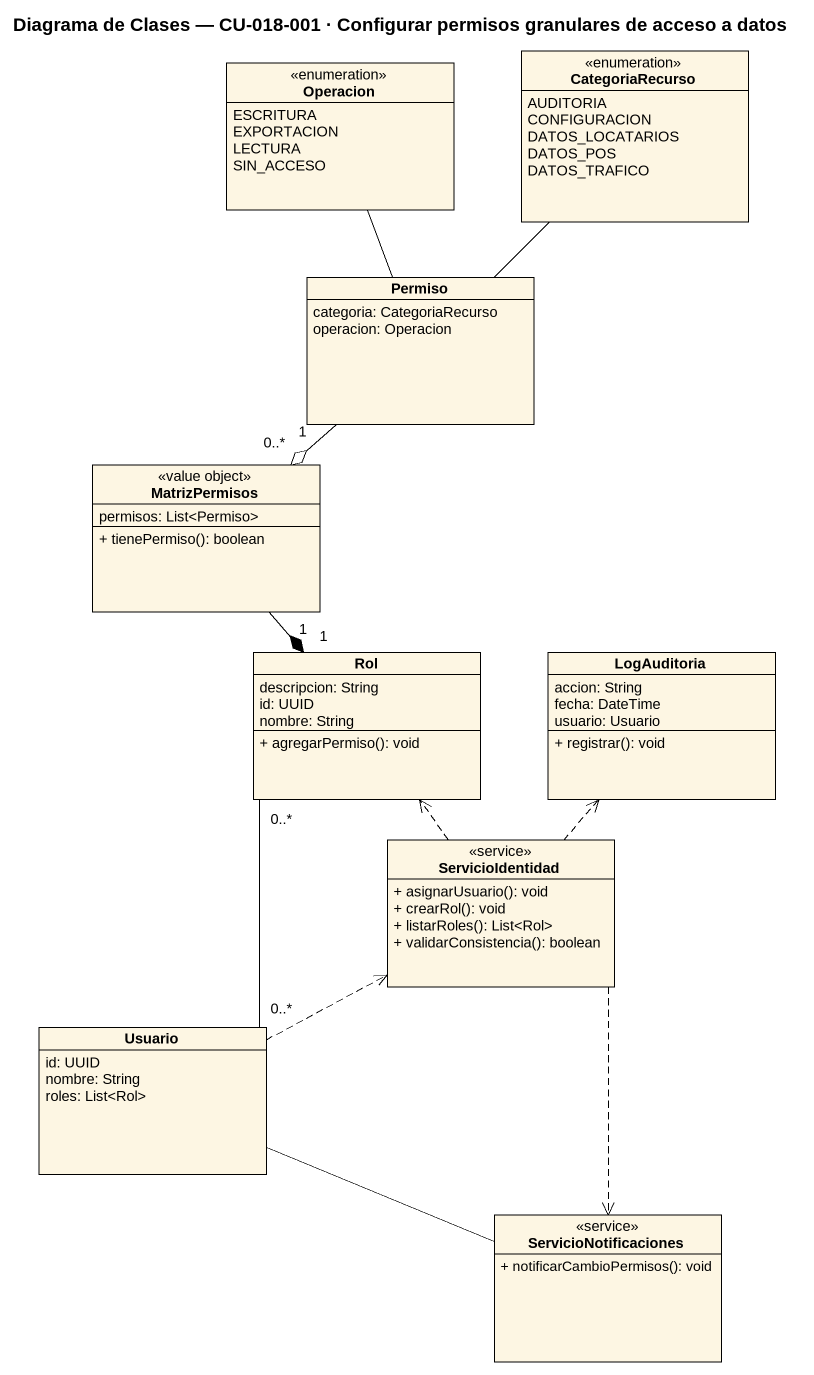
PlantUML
@startuml
title Diagrama de Clases — CU-018-001 · Configurar permisos granulares de acceso a datos
hide circle
hide empty members
skinparam classAttributeIconSize 0
enum Operacion {
  ESCRITURA
  EXPORTACION
  LECTURA
  SIN_ACCESO
}
enum CategoriaRecurso {
  AUDITORIA
  CONFIGURACION
  DATOS_LOCATARIOS
  DATOS_POS
  DATOS_TRAFICO
}
class Permiso {
  categoria: CategoriaRecurso
  operacion: Operacion
}
class MatrizPermisos <<value object>> {
  permisos: List<Permiso>
  + tienePermiso(): boolean
}
class Rol {
  descripcion: String
  id: UUID
  nombre: String
  + agregarPermiso(): void
}
class LogAuditoria {
  accion: String
  fecha: DateTime
  usuario: Usuario
  + registrar(): void
}
class ServicioIdentidad <<service>> {
  + asignarUsuario(): void
  + crearRol(): void
  + listarRoles(): List<Rol>
  + validarConsistencia(): boolean
}
class Usuario {
  id: UUID
  nombre: String
  roles: List<Rol>
}
class ServicioNotificaciones <<service>> {
  + notificarCambioPermisos(): void
}
Permiso -up- Operacion
Permiso -up- CategoriaRecurso
MatrizPermisos "1" o-up- "0..*" Permiso
Rol "1" *-up- "1" MatrizPermisos
ServicioIdentidad .up.> Rol
ServicioIdentidad .up.> LogAuditoria
ServicioIdentidad ..> ServicioNotificaciones
Usuario "0..*" -up- "0..*" Rol
Usuario .right.> ServicioIdentidad
ServicioNotificaciones -left- Usuario
@enduml
